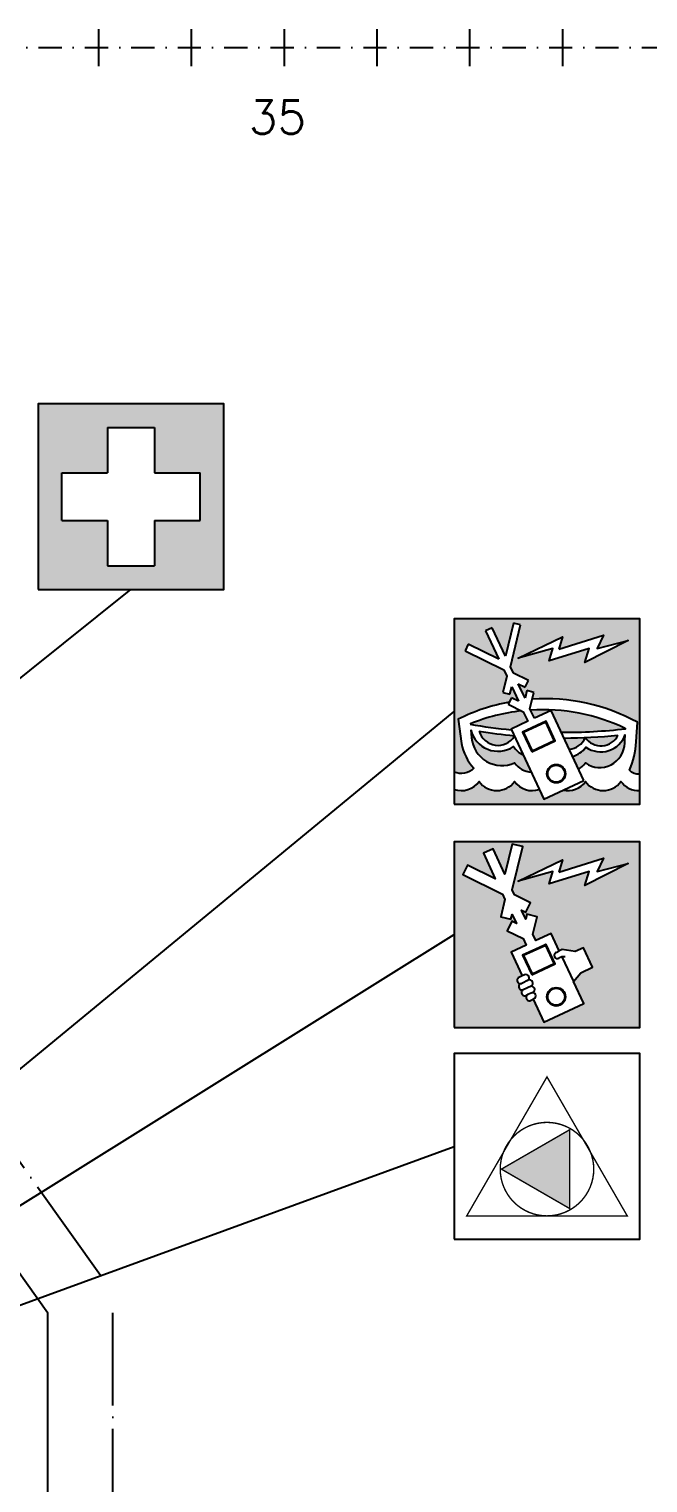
# Model space of a CAD drawing. Header units: millimetres. Extents: x 1084702 to 1166801, y 36632 to 124519.
# Drawn here: x 1113517 to 1116852, y 95076 to 102911 of the extents above; entities that cross this region are included whole.
import ezdxf

# ---------------------------------------------------------------- set-up
doc = ezdxf.new("R2010")
doc.units = ezdxf.units.MM
doc.header["$LTSCALE"] = 250
doc.linetypes.add('CENTER', pattern=[3, 2.5, -0.25, 0, -0.25])
doc.linetypes.add('DASHDOT', pattern=[1, 0.5, -0.25, 0, -0.25])
doc.layers.get('0').update_dxf_attribs({"color": 255})
for name, color, linetype in [('%posline', 240, 'Continuous'), ('%symbol', 1, 'Continuous'), ('SAFECO1', 10, 'Continuous'), ('SAFECO3', 80, 'Continuous'), ('SAFECO7', 255, 'Continuous')]:
    doc.layers.add(name, color=color, linetype=linetype)
doc.styles.add('18', font='romans', dxfattribs={"height": 180})
doc.styles.add('ROMANS', font='ROMANS.shx', dxfattribs={"height": 100})
doc.dimstyles.new('dott', dxfattribs={"dimscale": 100, "dimtxt": 150, "dimasz": 0.01, "dimexe": 0.5, "dimexo": 1, "dimgap": 1, "dimtad": 1, "dimdsep": 46, "dimtxsty": 'ROMANS', "dimcen": 1.5, "dimclrd": 1, "dimclre": 1, "dimclrt": 2, "dimazin": 2, "dimtfac": 1, "dimtmove": 2, "dimatfit": 3, "dimldrblk": 'DOT', "dimfxl": 1, "dimtvp": 100, "dimtolj": 1, "dimarcsym": 0})

# ---------------------------------------------------------------- blocks, each defined once
blk = doc.blocks.new('A$C64097268')
for p, q in [((21500, -100), (21500, 100)), ((22000, -100), (22000, 100)), ((22500, -100), (22500, 100)), ((23000, -100), (23000, 100)), ((23500, -100), (23500, 100)), ((24000, -100), (24000, 100))]:
    blk.add_line(p, q)
at = {"linetype": 'DASHDOT'}
blk.add_line((-2084.2, 0), (35128.7, 0), dxfattribs=at)
at = {"style": '18'}
blk.add_text('35', height=180, dxfattribs=at).set_placement((22307.8, -464.2))
blk = doc.blocks.new('A.2.2_SYMB')
at = {"layer": 'SAFECO1'}
h = blk.add_hatch(color=256, dxfattribs=at)
h.dxf.hatch_style = 1
h.paths.add_polyline_path([(-294.7, 452.9), (147.3, 197.7), (147.3, 708.1)])
at = {"layer": 'SAFECO7', "lineweight": -3}
blk.add_lwpolyline([(-600, 0), (600, 0), (600, 1200), (-600, 1200)], close=True, dxfattribs=at)
at = {"layer": 'SAFECO7', "const_width": 9.14}
for points in [[(0, 1049.6), (-519.1, 150.4), (519.1, 150.4)], [(-294.7, 452.9), (147.3, 197.7), (147.3, 708.1)]]:
    blk.add_lwpolyline(points, close=True, dxfattribs=at)
blk.add_lwpolyline([(302.4, 452.9, -1), (-302.4, 452.9, -1), (302.4, 452.9, -1)], format="xyb", dxfattribs=at)
blk = doc.blocks.new('A.4.17_SYMB')
at = {"layer": 'SAFECO3'}
h = blk.add_hatch(color=256, dxfattribs=at)
h.dxf.hatch_style = 1
edge = h.paths.add_edge_path(flags=16)
edge.add_line((-105.6, 174.1), (-89.8, 181.5))
edge.add_line((-89.8, 181.5), (-20.7, 33.5))
edge.add_line((-20.7, 33.5), (237.6, 153.9))
edge.add_line((237.6, 153.9), (171.1, 296.5))
edge.add_line((171.1, 296.5), (219.6, 353.5))
edge.add_line((219.6, 353.5), (294.9, 388.6))
edge.add_line((294.9, 388.6), (236.1, 514.7))
edge.add_line((236.1, 514.7), (183.3, 490.2))
edge.add_line((183.3, 490.2), (99.2, 503.6))
edge.add_line((99.2, 503.6), (78.9, 494.2))
edge.add_line((78.9, 494.2), (26.3, 606.9))
edge.add_line((26.3, 606.9), (-71.5, 561.3))
edge.add_line((-71.5, 561.3), (-91.1, 603.3))
edge.add_line((-91.1, 603.3), (-63.8, 715.6))
edge.add_line((-63.8, 715.6), (-129.7, 731.6))
edge.add_line((-129.7, 731.6), (-137.4, 699.8))
edge.add_line((-137.4, 699.8), (-165.1, 759))
edge.add_line((-165.1, 759), (-135.7, 744.5))
edge.add_line((-135.7, 744.5), (-105.6, 805.3))
edge.add_line((-105.6, 805.3), (-209.2, 856.6))
edge.add_line((-209.2, 856.6), (-224.9, 890.1))
edge.add_line((-224.9, 890.1), (-157.1, 1168.7))
edge.add_line((-157.1, 1168.7), (-224.2, 1185))
edge.add_line((-224.2, 1185), (-271.5, 990.2))
edge.add_line((-271.5, 990.2), (-348.6, 1155.5))
edge.add_line((-348.6, 1155.5), (-411.2, 1126.3))
edge.add_line((-411.2, 1126.3), (-334.1, 961))
edge.add_line((-334.1, 961), (-513.8, 1050))
edge.add_line((-513.8, 1050), (-544.4, 988.2))
edge.add_line((-544.4, 988.2), (-287.4, 860.9))
edge.add_line((-287.4, 860.9), (-271.8, 827.4))
edge.add_line((-271.8, 827.4), (-299.1, 715.1))
edge.add_line((-299.1, 715.1), (-233.2, 699))
edge.add_line((-233.2, 699), (-225.4, 730.9))
edge.add_line((-225.4, 730.9), (-197.8, 671.6))
edge.add_line((-197.8, 671.6), (-227.2, 686.2))
edge.add_line((-227.2, 686.2), (-257.3, 625.4))
edge.add_line((-257.3, 625.4), (-153.7, 574.1))
edge.add_line((-153.7, 574.1), (-134.1, 532.1))
edge.add_line((-134.1, 532.1), (-232, 486.5))
edge.add_line((-232, 486.5), (-160.1, 332.3))
edge.add_line((-160.1, 332.3), (-181.2, 322.5))
edge.add_arc((-172.4, 303.6), 20.8, 114.98861, 295.00854)
edge.add_line((-163.6, 284.8), (-170.6, 281.5))
edge.add_arc((-161.8, 262.7), 20.8, 114.97755, 295.02276)
edge.add_arc((-144.3, 225), 20.8, 114.89593, 295.10386)
edge.add_line((-135.4, 206.1), (-123.2, 211.8))
edge.add_arc((-114.5, 193), 20.8, 114.93249, 295.12177)
h.paths.add_polyline_path([(77.7, 1002.8), (364.7, 1094.6), (324.5, 1008.5), (525.4, 1060.2), (244.1, 916.7), (272.8, 1008.5), (14.5, 928.2), (37.5, 1008.5), (-186.4, 945.4), (100.6, 1083.1)], flags=16)
h.paths.add_polyline_path([(-600, 0), (600, 0), (600, 1200), (-600, 1200)])
at = {"layer": 'SAFECO7'}
for p, q in [((59.3, 485), (78.9, 494.2)), ((96.5, 456.5), (75.9, 446.9)), ((117.8, 457), (96.5, 456.5)), ((96.5, 456.5), (171.1, 296.5)), ((-120.9, 304.7), (-163.6, 284.8)), ((-144.4, 339.7), (-160.1, 332.3)), ((-103.3, 267), (-153, 243.8)), ((-91.6, 226.6), (-123.2, 211.8)), ((-84.3, 184.1), (-89.8, 181.5))]:
    blk.add_line(p, q, dxfattribs=at)
at = {"layer": 'SAFECO7', "lineweight": -3}
blk.add_lwpolyline([(-600, 0), (600, 0), (600, 1200), (-600, 1200)], close=True, dxfattribs=at)
at = {"layer": 'SAFECO7'}
blk.add_lwpolyline([(-105.6, 174.1), (-89.8, 181.5), (-20.7, 33.5), (237.6, 153.9), (171.1, 296.5), (219.6, 353.5), (294.9, 388.6), (236.1, 514.7), (183.3, 490.2), (99.2, 503.6), (78.9, 494.2), (26.3, 606.9), (-71.5, 561.3), (-91.1, 603.3), (-63.8, 715.6), (-129.7, 731.6), (-137.4, 699.8), (-165.1, 759), (-135.7, 744.5), (-105.6, 805.3), (-209.2, 856.6), (-224.9, 890.1), (-157.1, 1168.7), (-224.2, 1185), (-271.5, 990.2), (-348.6, 1155.5), (-411.2, 1126.3), (-334.1, 961), (-513.8, 1050), (-544.4, 988.2), (-287.4, 860.9), (-271.8, 827.4), (-299.1, 715.1), (-233.2, 699), (-225.4, 730.9), (-197.8, 671.6), (-227.2, 686.2), (-257.3, 625.4), (-153.7, 574.1), (-134.1, 532.1), (-232, 486.5), (-160.1, 332.3), (-181.2, 322.5, 1.000174), (-163.6, 284.8), (-170.6, 281.5, 1.000395), (-153, 243.8, 1.001816), (-135.4, 206.1), (-123.2, 211.8, 1.001653)], format="xyb", close=True, dxfattribs=at)
for points in [[(77.7, 1002.8), (364.7, 1094.6), (324.5, 1008.5), (525.4, 1060.2), (244.1, 916.7), (272.8, 1008.5), (14.5, 928.2), (37.5, 1008.5), (-186.4, 945.4), (100.6, 1083.1)], [(-98.3, 339.3), (53.2, 409.9), (-6, 536.7), (-157.4, 466.1)], [(-97.7, 340.9), (51.6, 410.5), (-6.6, 535.1), (-155.8, 465.5)], [(-97.1, 342.5), (50, 411), (-7.1, 533.5), (-154.2, 465)], [(-96.5, 344.1), (48.4, 411.6), (-7.7, 531.9), (-152.6, 464.4)], [(-95.9, 345.6), (46.8, 412.2), (-8.3, 530.4), (-151, 463.8)]]:
    blk.add_lwpolyline(points, close=True, dxfattribs=at)
for radius in [59.8, 58.6, 57.4, 56.2, 55]:
    blk.add_circle((59.8, 197.9), radius, dxfattribs=at)
for centre, start, end in [((67.2, 465.8), 112.13811, 295), ((-135.6, 320.8), 295, 115), ((-112.1, 285.8), 295, 115), ((-100.4, 245.4), 295, 115), ((-93.1, 202.9), 295, 115)]:
    blk.add_arc(centre, 20.8, start, end, dxfattribs=at)
blk = doc.blocks.new('S.4.10_SYMB')
at = {"layer": 'SAFECO3'}
h = blk.add_hatch(color=256, dxfattribs=at)
h.dxf.hatch_style = 1
h.paths.add_polyline_path([(-600, 1200), (-600, 207.9, 0.307194), (-472.9, 232.5, -0.133736), (-552.8, 393.9), (-574.4, 549.7, -0.06991), (-243.1, 661), (-229.3, 688.9), (-185.1, 667), (-228.3, 759.7), (-240, 711.8), (-286, 723), (-260.4, 828.5), (-279.2, 868.9), (-529.9, 993), (-508.9, 1035.5), (-311.3, 937.7), (-396.8, 1121.1), (-353.8, 1141.1), (-268.3, 957.7), (-216.3, 1172), (-170.2, 1160.8), (-236.2, 888.9), (-217.4, 848.6), (-120.1, 800.4), (-141.1, 757.9), (-185.3, 779.8), (-142.1, 687.1), (-130.5, 735), (-84.4, 723.8), (-95.1, 679.6, -0.141305), (584.6, 531), (576.4, 403, -0.088449), (534.1, 221.2, 0.30987), (600, 197.3), (600, 1200)])
h.paths.add_polyline_path([(100.6, 1083.1), (77.7, 1002.8), (364.7, 1094.6), (324.5, 1008.5), (525.4, 1060.2), (244.1, 916.7), (272.8, 1008.5), (14.5, 928.2), (37.5, 1008.5), (-186.4, 945.4)], flags=16)
h = blk.add_hatch(color=256, dxfattribs=at)
h.dxf.hatch_style = 1
h.paths.add_polyline_path([(-124.3, 536.7), (-153, 598.2), (-164.9, 604.1, 0.069299), (-495.6, 520.1, 0.282761), (-497.4, 517.6, 0.018938), (-229.8, 481.8), (-232, 486.5)])
h = blk.add_hatch(color=256, dxfattribs=at)
h.dxf.hatch_style = 1
h.paths.add_polyline_path([(-105.8, 609.2), (-81.3, 556.7), (26.3, 606.9), (92.2, 465.6, 0.028824), (502.4, 487.3, -0.548975), (506.6, 489.9, 0.128162)])
h = blk.add_hatch(color=256, dxfattribs=at)
h.dxf.hatch_style = 1
h.paths.add_polyline_path([(-210.9, 441.4), (-211.9, 443.4, -0.016682), (-437.5, 472.3, 0.658817)], flags=17)
h.paths.add_polyline_path([(247.9, 431.3, -0.010143), (109.6, 428.4), (143.4, 356, 0.278233)])
h.paths.add_polyline_path([(459.1, 446.5, -0.015527), (247.9, 431.3, 0.573655)], flags=17)
h.paths.add_polyline_path([(-154.4, 320.2, -0.14157), (-216.3, 372.7, -0.517098), (-493.3, 481.8), (-487.4, 430.3, 0.514083), (-209.9, 267, 0.227125), (-102.4, 208.7)])
h.paths.add_polyline_path([(502.5, 395.5, 0.024894), (504.5, 409.4), (506.5, 451.8, -0.49644), (251.6, 369.1, -0.187277), (164.4, 310.8), (203.6, 226.7, 0.108216), (248.8, 267, 0.600958)])
h = blk.add_hatch(color=256, dxfattribs=at)
h.dxf.hatch_style = 1
h.paths.add_polyline_path([(600, 0), (600, 88.7, -0.253996), (478.2, 147, -0.510689), (248.8, 147, -0.297921), (104.1, 91.7), (-20.7, 33.5), (-49.8, 95.9, -0.328742), (-209.9, 147, -0.510689), (-439.2, 147, -0.330336), (-600, 96.2), (-600, 0)])
blk.add_line((-81.3, 556.7), (-110, 618.3), dxfattribs=at)
at = {"layer": 'SAFECO7'}
for p, q in [((-353.8, 1141.1), (-396.8, 1121.1)), ((-268.3, 957.7), (-353.8, 1141.1)), ((-216.3, 1172), (-268.3, 957.7)), ((-236.2, 888.9), (-170.2, 1160.8)), ((-170.2, 1160.8), (-216.3, 1172)), ((-508.9, 1035.5), (-529.9, 993)), ((-311.3, 937.7), (-508.9, 1035.5)), ((-396.8, 1121.1), (-311.3, 937.7)), ((-529.9, 993), (-279.2, 868.9)), ((-279.2, 868.9), (-260.4, 828.5)), ((-217.4, 848.6), (-236.2, 888.9)), ((-120.1, 800.4), (-217.4, 848.6)), ((-260.4, 828.5), (-286, 723)), ((-240, 711.8), (-228.3, 759.7)), ((-228.3, 759.7), (-185.1, 667)), ((-142.1, 687.1), (-185.3, 779.8)), ((-185.3, 779.8), (-141.1, 757.9)), ((-141.1, 757.9), (-120.1, 800.4)), ((-286, 723), (-240, 711.8)), ((-229.3, 688.9), (-250.3, 646.4)), ((-185.1, 667), (-229.3, 688.9)), ((-130.5, 735), (-142.1, 687.1)), ((-84.4, 723.8), (-130.5, 735)), ((-110, 618.3), (-84.4, 723.8)), ((26.3, 606.9), (-81.3, 556.7)), ((237.6, 153.9), (26.3, 606.9))]:
    blk.add_line(p, q, dxfattribs=at)
for points in [[(-600, 0), (600, 0), (600, 1200), (-600, 1200), (-600, 0)], [(77.7, 1002.8), (364.7, 1094.6), (324.5, 1008.5), (525.4, 1060.2), (244.1, 916.7), (272.8, 1008.5), (14.5, 928.2), (37.5, 1008.5), (-186.4, 945.4), (100.6, 1083.1)], [(-98.3, 339.3), (53.2, 409.9), (-6, 536.7), (-157.4, 466.1)], [(-97.7, 340.9), (51.6, 410.5), (-6.6, 535.1), (-155.8, 465.5)], [(-97.1, 342.5), (50, 411), (-7.1, 533.5), (-154.2, 465)], [(-96.5, 344.1), (48.4, 411.6), (-7.7, 531.9), (-152.6, 464.4)], [(-95.9, 345.6), (46.8, 412.2), (-8.3, 530.4), (-151, 463.8)]]:
    blk.add_lwpolyline(points, close=True, dxfattribs=at)
for points in [[(-243.1, 661, 0.06991), (-574.4, 549.7), (-552.8, 393.9, 0.133736), (-472.9, 232.5, -0.308827), (-600.6, 208.2)], [(599.4, 197.1, -0.306994), (534.1, 221.2, 0.088449), (576.4, 403), (584.6, 531, 0.141305), (-95.1, 679.6, 0.141305)], [(-164.9, 604.1, 0.069299), (-495.6, 520.1, 0.282761), (-497.4, 517.6)], [(92.2, 465.6, 0.029229), (508.1, 488, 0.224736), (506.6, 489.9, 0.128166), (-105.8, 609.2, 0.128166)], [(-493.3, 481.8), (-487.4, 430.3, 0.514083), (-209.9, 267, 0.227125), (-102.4, 208.7, 0.227125)], [(-493.3, 481.8, 0.517098), (-216.3, 372.7, 0.14157), (-154.4, 320.2, 0.14157)], [(-437.5, 472.3, 0.658817), (-210.9, 441.4, 0.658817)], [(143.4, 356, 0.278233), (247.9, 431.3, 0.573655), (459.1, 446.5)], [(164.4, 310.8, 0.187277), (251.6, 369.1, 0.49644), (506.5, 451.8)], [(203.6, 226.7, 0.108216), (248.8, 267, 0.600958), (502.5, 395.5, 0.024894), (504.5, 409.4), (506.5, 451.8)], [(-600.6, 96.4, 0.331645), (-439.2, 147, 0.510689), (-209.9, 147, 0.328742), (-49.8, 95.9, 0.328742)], [(104.1, 91.7, 0.297921), (248.8, 147, 0.510689), (478.2, 147, 0.252809), (599.4, 88.6)]]:
    blk.add_lwpolyline(points, format="xyb", dxfattribs=at)
blk.add_lwpolyline([(-250.3, 646.4), (-153, 598.2), (-124.3, 536.7), (-232, 486.5), (-20.7, 33.5), (237.6, 153.9)], dxfattribs=at)
for radius in [59.8, 58.6, 57.4, 56.2, 55]:
    blk.add_circle((59.8, 197.9), radius, dxfattribs=at)
for centre, radius, start, end in [((109.5, 4031.1), 3565.5, 260.19938, 264.54017), ((107.8, 3839), 3410.6, 260.7988, 264.62171), ((107.8, 3839), 3410.6, 270.02999, 275.91271)]:
    blk.add_arc(centre, radius, start, end, dxfattribs=at)
blk = doc.blocks.new('_Dot')
at = {"color": 0, "linetype": 'ByBlock', "lineweight": -2}
blk.add_line((-0.5, 0), (-1, 0), dxfattribs=at)
at = {"color": 0, "linetype": 'ByBlock', "const_width": 0.5}
blk.add_lwpolyline([(-0.25, 0, 1), (0.25, 0, 1)], format="xyb", close=True, dxfattribs=at)
blk = doc.blocks.new('Wheelhouse_B4_1')
at = {"linetype": 'CENTER'}
for p, q in [((123103.1, 43293.3), (124314.9, 41596.7)), ((124380.1, 37893.3), (124380.1, 41393.3))]:
    blk.add_line(p, q, dxfattribs=at)
for p in [(122780.1, 43143.3), (124030.1, 37893.3)]:
    blk.add_line(p, (124030.1, 41393.3))
blk = doc.blocks.new('A.4.26_SYMB')
at = {"layer": 'SAFECO3'}
h = blk.add_hatch(color=256, dxfattribs=at)
h.paths.add_polyline_path([(600, 1200), (-600, 1200), (-600, 0), (600, 0)])
h.paths.add_polyline_path([(447.49026, 445.93926), (152.47224, 445.93926), (152.47224, 152.03166), (-152.47224, 152.03166), (-152.47224, 445.93926), (-447.49026, 445.93926), (-447.49026, 754.06074), (-152.47224, 754.06074), (-152.47224, 1047.96834), (152.47224, 1047.96834), (152.47224, 754.06074), (447.49026, 754.06074)], flags=16)
at = {"layer": 'SAFECO7'}
for p, q in [((-152.47224, 1047.96834), (-152.47224, 754.06074)), ((-152.47224, 1047.96834), (152.47224, 1047.96834)), ((152.47224, 1047.96834), (152.47224, 754.06074)), ((-447.49026, 754.06074), (-152.47224, 754.06074)), ((-447.49026, 445.93926), (-447.49026, 754.06074)), ((152.47224, 754.06074), (447.49026, 754.06074)), ((447.49026, 445.93926), (447.49026, 754.06074)), ((-447.49026, 445.93926), (-152.47224, 445.93926)), ((-152.47224, 445.93926), (-152.47224, 152.03166)), ((152.47224, 445.93926), (152.47224, 152.03166)), ((152.47224, 445.93926), (447.49026, 445.93926)), ((-152.47224, 152.03166), (152.47224, 152.03166))]:
    blk.add_line(p, q, dxfattribs=at)
at = {"layer": 'SAFECO7', "lineweight": -3}
blk.add_lwpolyline([(-600, 0), (600, 0), (600, 1200), (-600, 1200)], close=True, dxfattribs=at)

msp = doc.modelspace()

# ---------------------------------------------------------------- block references
at = {"layer": '%symbol', "xscale": 0.8333333333329453, "yscale": 0.8333333333329453, "zscale": 0.8333333333329453}
for name, p in [('A.4.26_SYMB', (1114066, 99891.3)), ('S.4.10_SYMB', (1116307.7, 98733.4)), ('A.4.17_SYMB', (1116307.7, 97531)), ('A.2.2_SYMB', (1116307.7, 96389.5))]:
    msp.add_blockref(name, p, dxfattribs=at)
for name, p in [('A$C64097268', (1092392.6, 102811.4)), ('Wheelhouse_B4_1', (989587.7, 54599.2))]:
    msp.add_blockref(name, p)

# ---------------------------------------------------------------- leaders
at = {"layer": '%posline', "linetype": 'ByBlock'}
for points in [[(1109575.2, 96295.6), (1114066, 99891.3)], [(1111277, 95501.2), (1115807.7, 99233.4)], [(1111778.3, 95516.2), (1115807.7, 98031)], [(1112111.5, 95538.7), (1115807.7, 96889.5)]]:
    msp.add_leader(points, dimstyle='dott', override={"dimasz": 2, "dimgap": 1, "dimtad": 0, "dimclrd": 256}, dxfattribs=at)

doc.saveas('drawing.dxf')
